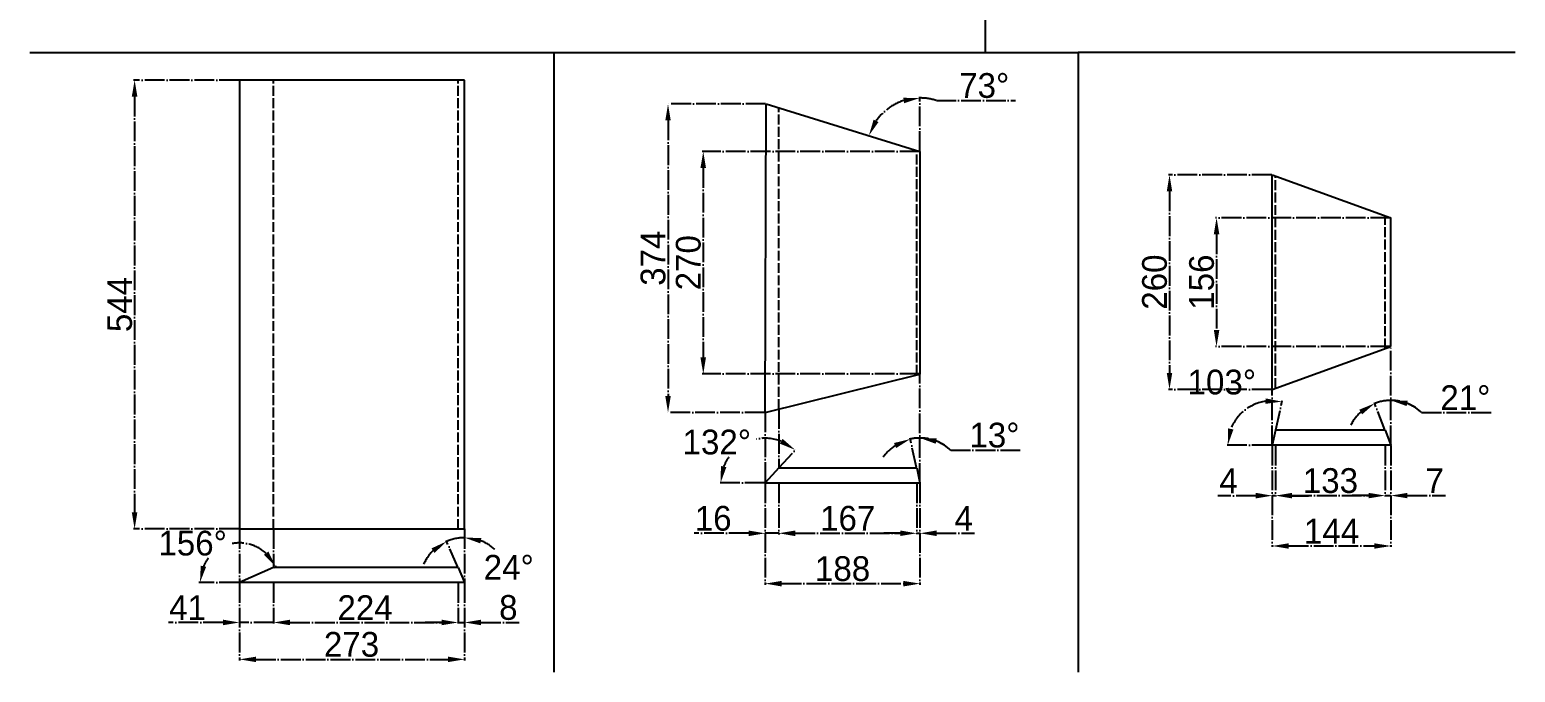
# Model space of a CAD drawing. Header units: millimetres. Extents: x -5727 to 14380, y -5693 to 6274.
# Drawn here: x 4021 to 5821, y 756 to 1535 of the extents above; entities that cross this region are included whole.
import ezdxf

# ---------------------------------------------------------------- set-up
doc = ezdxf.new("R2010")
doc.units = ezdxf.units.MM
doc.linetypes.add('ACAD_ISO02W100', pattern=[15, 12, -3])
doc.linetypes.add('ACAD_ISO04W100', pattern=[30, 24, -3, 0, -3])
doc.layers.add('Linhas apoio', color=8, linetype='ACAD_ISO04W100', transparency=0.3)
doc.dimstyles.new('roy-1', dxfattribs={"dimtxt": 30, "dimasz": 20, "dimexe": 1.25, "dimexo": 0.625, "dimgap": 3, "dimtad": 3, "dimtoh": 1, "dimdec": 0, "dimtxsty": 'Standard', "dimcen": 2.5, "dimadec": 0, "dimazin": 0, "dimtfac": 1, "dimtdec": 0, "dimtmove": 0, "dimatfit": 2, "dimfxl": 1, "dimarcsym": 0})

# ---------------------------------------------------------------- blocks, each defined once
blk = doc.blocks.new('*D92')
at = {"layer": 'Defpoints', "color": 0, "transparency": 16777216}
for p in [(4913.2, 1445.1), (4794.3, 1071.2), (4912, 1071.2)]:
    blk.add_point(p, dxfattribs=at)
at = {"layer": 'Linhas apoio', "color": 0, "linetype": 'ACAD_ISO04W100', "lineweight": -2, "transparency": 16777216}
for p, q in [((4912.5, 1445.1), (4793, 1445.1)), ((4794.3, 1425.1), (4794.3, 1091.2)), ((4911.4, 1071.2), (4793, 1071.2))]:
    blk.add_line(p, q, dxfattribs=at)
at = {"layer": 'Linhas apoio', "color": 0, "transparency": 16777216}
for points in [[(4791, 1425.1), (4797.6, 1425.1), (4794.3, 1445.1)], [(4791, 1091.2), (4797.6, 1091.2), (4794.3, 1071.2)]]:
    blk.add_solid(points, dxfattribs=at)
at = {"layer": 'Linhas apoio', "color": 0, "transparency": 16777216, "insert": (4776.3, 1258.2), "char_height": 30, "attachment_point": 5, "rotation": 90}
blk.add_mtext('374', dxfattribs=at)
blk = doc.blocks.new('*D93')
at = {"layer": 'Defpoints', "color": 0, "transparency": 16777216}
for p in [(5099.6, 1387.5), (4837, 1117.9), (5099.6, 1117.9)]:
    blk.add_point(p, dxfattribs=at)
at = {"layer": 'Linhas apoio', "color": 0, "linetype": 'ACAD_ISO04W100', "lineweight": -2, "transparency": 16777216}
for p, q in [((5099, 1387.5), (4835.7, 1387.5)), ((4837, 1367.5), (4837, 1137.9)), ((5099, 1117.9), (4835.7, 1117.9))]:
    blk.add_line(p, q, dxfattribs=at)
at = {"layer": 'Linhas apoio', "color": 0, "transparency": 16777216}
for points in [[(4833.6, 1367.5), (4840.3, 1367.5), (4837, 1387.5)], [(4833.6, 1137.9), (4840.3, 1137.9), (4837, 1117.9)]]:
    blk.add_solid(points, dxfattribs=at)
at = {"layer": 'Linhas apoio', "color": 0, "transparency": 16777216, "insert": (4819, 1252.7), "char_height": 30, "attachment_point": 5, "rotation": 90}
blk.add_mtext('270', dxfattribs=at)
blk = doc.blocks.new('*D94')
at = {"layer": 'Defpoints', "color": 0, "transparency": 16777216}
for p in [(4912, 986), (5099.6, 986), (5099.6, 863.8)]:
    blk.add_point(p, dxfattribs=at)
at = {"layer": 'Linhas apoio', "color": 0, "linetype": 'ACAD_ISO04W100', "lineweight": -2, "transparency": 16777216}
for p, q in [((4912, 985.4), (4912, 862.5)), ((5099.6, 985.4), (5099.6, 862.5)), ((4932, 863.8), (5079.6, 863.8))]:
    blk.add_line(p, q, dxfattribs=at)
at = {"layer": 'Linhas apoio', "color": 0, "transparency": 16777216}
for points in [[(4932, 867.1), (4932, 860.4), (4912, 863.8)], [(5079.6, 867.1), (5079.6, 860.4), (5099.6, 863.8)]]:
    blk.add_solid(points, dxfattribs=at)
at = {"layer": 'Linhas apoio', "color": 0, "transparency": 16777216, "insert": (5005.8, 881.8), "char_height": 30, "attachment_point": 5}
blk.add_mtext('188', dxfattribs=at)
blk = doc.blocks.new('*D95')
at = {"layer": 'Defpoints', "color": 0, "transparency": 16777216}
for p in [(4928.5, 986), (5095.6, 986), (5095.6, 924.8)]:
    blk.add_point(p, dxfattribs=at)
at = {"layer": 'Linhas apoio', "color": 0, "linetype": 'ACAD_ISO04W100', "lineweight": -2, "transparency": 16777216}
for p, q in [((4928.5, 985.4), (4928.5, 923.6)), ((5095.6, 985.4), (5095.6, 923.6)), ((4948.5, 924.8), (5075.6, 924.8))]:
    blk.add_line(p, q, dxfattribs=at)
at = {"layer": 'Linhas apoio', "color": 0, "transparency": 16777216}
for points in [[(4948.5, 928.2), (4948.5, 921.5), (4928.5, 924.8)], [(5075.6, 928.2), (5075.6, 921.5), (5095.6, 924.8)]]:
    blk.add_solid(points, dxfattribs=at)
at = {"layer": 'Linhas apoio', "color": 0, "transparency": 16777216, "insert": (5012, 942.8), "char_height": 30, "attachment_point": 5}
blk.add_mtext('167', dxfattribs=at)
blk = doc.blocks.new('*D96')
at = {"layer": 'Defpoints', "color": 0, "transparency": 16777216}
for p in [(4912, 986), (4928.5, 986), (4912, 924.8)]:
    blk.add_point(p, dxfattribs=at)
at = {"layer": 'Linhas apoio', "color": 0, "linetype": 'ACAD_ISO04W100', "lineweight": -2, "transparency": 16777216}
for p, q in [((4912, 985.4), (4912, 923.5)), ((4928.5, 985.4), (4928.5, 923.5)), ((4892, 924.8), (4826, 924.8)), ((4928.5, 924.8), (4912, 924.8)), ((4948.5, 924.8), (4968.5, 924.8))]:
    blk.add_line(p, q, dxfattribs=at)
at = {"layer": 'Linhas apoio', "color": 0, "transparency": 16777216}
for points in [[(4892, 928.1), (4892, 921.4), (4912, 924.8)], [(4948.5, 928.1), (4948.5, 921.4), (4928.5, 924.8)]]:
    blk.add_solid(points, dxfattribs=at)
at = {"layer": 'Linhas apoio', "color": 0, "transparency": 16777216, "insert": (4849, 942.8), "char_height": 30, "attachment_point": 5}
blk.add_mtext('16', dxfattribs=at)
blk = doc.blocks.new('*D97')
at = {"layer": 'Defpoints', "color": 0, "transparency": 16777216}
for p in [(5095.6, 986), (5099.6, 986), (5099.6, 924.8)]:
    blk.add_point(p, dxfattribs=at)
at = {"layer": 'Linhas apoio', "color": 0, "linetype": 'ACAD_ISO04W100', "lineweight": -2, "transparency": 16777216}
for p, q in [((5095.6, 985.4), (5095.6, 923.6)), ((5099.6, 985.4), (5099.6, 923.6)), ((5075.6, 924.8), (5055.6, 924.8)), ((5095.6, 924.8), (5099.6, 924.8)), ((5119.6, 924.8), (5165.6, 924.8))]:
    blk.add_line(p, q, dxfattribs=at)
at = {"layer": 'Linhas apoio', "color": 0, "transparency": 16777216}
for points in [[(5075.6, 928.2), (5075.6, 921.5), (5095.6, 924.8)], [(5119.6, 928.2), (5119.6, 921.5), (5099.6, 924.8)]]:
    blk.add_solid(points, dxfattribs=at)
at = {"layer": 'Linhas apoio', "color": 0, "transparency": 16777216, "insert": (5152.6, 942.8), "char_height": 30, "attachment_point": 5}
blk.add_mtext('4', dxfattribs=at)
blk = doc.blocks.new('*D98')
at = {"layer": 'Defpoints', "color": 0, "transparency": 16777216}
for p in [(4913.2, 1445.1), (5050.9, 1430.4), (5099.6, 1387.5), (5099.6, 1387.5), (5099.6, 1117.9)]:
    blk.add_point(p, dxfattribs=at)
at = {"layer": 'Linhas apoio', "color": 0, "linetype": 'ACAD_ISO04W100', "lineweight": -2, "transparency": 16777216}
for p, q in [((5099.6, 1388.1), (5099.6, 1453.6)), ((5119.4, 1449.3), (5215.4, 1449.3))]:
    blk.add_line(p, q, dxfattribs=at)
for start, end in [(107.7211, 145.0895), (72.2789, 90)]:
    blk.add_arc((5099.6, 1387.5), 64.9, start, end, dxfattribs=at)
at = {"layer": 'Linhas apoio', "color": 0, "transparency": 16777216}
for points in [[(5079.3, 1452.6), (5080.3, 1446), (5099.6, 1452.4)], [(5049.3, 1423.2), (5043.4, 1426.1), (5037.6, 1406.7)]]:
    blk.add_solid(points, dxfattribs=at)
at = {"layer": 'Linhas apoio', "color": 0, "transparency": 16777216, "insert": (5177.4, 1467.3), "char_height": 30, "attachment_point": 5}
blk.add_mtext('73°', dxfattribs=at)
blk = doc.blocks.new('*D99')
at = {"layer": 'Defpoints', "color": 0, "transparency": 16777216}
for p in [(4910.4, 1040), (4928.5, 1004), (4912, 986), (4912, 986), (5099.6, 986)]:
    blk.add_point(p, dxfattribs=at)
at = {"layer": 'Linhas apoio', "color": 0, "linetype": 'ACAD_ISO04W100', "lineweight": -2, "transparency": 16777216}
for p, q in [((4928.9, 1004.4), (4949.3, 1026.7)), ((4911.4, 986), (4856.7, 986))]:
    blk.add_line(p, q, dxfattribs=at)
for start, end in [(68.8704, 101.2961), (144.6813, 158.6612)]:
    blk.add_arc((4912, 986), 54, start, end, dxfattribs=at)
at = {"layer": 'Linhas apoio', "color": 0, "transparency": 16777216}
for points in [[(4933.2, 1039.2), (4929.7, 1033.5), (4948.5, 1025.8)], [(4865, 1005), (4858.4, 1006.3), (4858, 986)]]:
    blk.add_solid(points, dxfattribs=at)
at = {"layer": 'Linhas apoio', "color": 0, "transparency": 16777216, "insert": (4853.4, 1035.2), "char_height": 30, "attachment_point": 5}
blk.add_mtext('132°', dxfattribs=at)
blk = doc.blocks.new('*D100')
at = {"layer": 'Defpoints', "color": 0, "transparency": 16777216}
for p in [(5099.6, 1117.8), (5091.7, 1039.7), (5095.6, 1004), (5099.6, 986), (5099.6, 986)]:
    blk.add_point(p, dxfattribs=at)
at = {"layer": 'Linhas apoio', "color": 0, "linetype": 'ACAD_ISO04W100', "lineweight": -2, "transparency": 16777216}
for p, q in [((5095.4, 1004.6), (5087.5, 1040.2)), ((5136.8, 1025.6), (5222.8, 1025.6))]:
    blk.add_line(p, q, dxfattribs=at)
for start, end in [(123.7875, 145.0082), (90, 102.5667), (46.7834, 90), (47.5585, 68.7792)]:
    blk.add_arc((5099.6, 986), 54.3, start, end, dxfattribs=at)
at = {"layer": 'Linhas apoio', "color": 0, "transparency": 16777216}
for points in [[(5068.1, 1034.2), (5070.7, 1028.1), (5087.8, 1039)], [(5118.6, 1033.3), (5119.9, 1039.9), (5099.6, 1040.3)]]:
    blk.add_solid(points, dxfattribs=at)
at = {"layer": 'Linhas apoio', "color": 0, "transparency": 16777216, "insert": (5189.8, 1043.6), "char_height": 30, "attachment_point": 5}
blk.add_mtext('13°', dxfattribs=at)
blk = doc.blocks.new('*D102')
at = {"layer": 'Defpoints', "color": 0, "transparency": 16777216}
for p in [(4275.1, 865.2), (4547.8, 865.2), (4547.8, 772)]:
    blk.add_point(p, dxfattribs=at)
at = {"layer": 'Linhas apoio', "color": 0, "linetype": 'ACAD_ISO04W100', "lineweight": -2, "transparency": 16777216}
for p, q in [((4275.1, 864.6), (4275.1, 770.7)), ((4547.8, 864.6), (4547.8, 770.7)), ((4295.1, 772), (4527.8, 772))]:
    blk.add_line(p, q, dxfattribs=at)
at = {"layer": 'Linhas apoio', "color": 0, "transparency": 16777216}
for points in [[(4295.1, 775.3), (4295.1, 768.7), (4275.1, 772)], [(4527.8, 775.3), (4527.8, 768.7), (4547.8, 772)]]:
    blk.add_solid(points, dxfattribs=at)
at = {"layer": 'Linhas apoio', "color": 0, "transparency": 16777216, "insert": (4410.8, 790), "char_height": 30, "attachment_point": 5}
blk.add_mtext('273', dxfattribs=at)
blk = doc.blocks.new('*D103')
at = {"layer": 'Defpoints', "color": 0, "transparency": 16777216}
for p in [(4316.4, 865.2), (4540, 865.2), (4540, 816.7)]:
    blk.add_point(p, dxfattribs=at)
at = {"layer": 'Linhas apoio', "color": 0, "linetype": 'ACAD_ISO04W100', "lineweight": -2, "transparency": 16777216}
for p, q in [((4316.4, 864.6), (4316.4, 815.5)), ((4540, 864.6), (4540, 815.5)), ((4336.4, 816.7), (4520, 816.7))]:
    blk.add_line(p, q, dxfattribs=at)
at = {"layer": 'Linhas apoio', "color": 0, "transparency": 16777216}
for points in [[(4336.4, 820.1), (4336.4, 813.4), (4316.4, 816.7)], [(4520, 820.1), (4520, 813.4), (4540, 816.7)]]:
    blk.add_solid(points, dxfattribs=at)
at = {"layer": 'Linhas apoio', "color": 0, "transparency": 16777216, "insert": (4427.2, 834.7), "char_height": 30, "attachment_point": 5}
blk.add_mtext('224', dxfattribs=at)
blk = doc.blocks.new('*D104')
at = {"layer": 'Defpoints', "color": 0, "transparency": 16777216}
for p in [(4275.1, 865.2), (4316.4, 865.2), (4275.1, 816.7)]:
    blk.add_point(p, dxfattribs=at)
at = {"layer": 'Linhas apoio', "color": 0, "linetype": 'ACAD_ISO04W100', "lineweight": -2, "transparency": 16777216}
for p, q in [((4275.1, 864.6), (4275.1, 815.5)), ((4316.4, 864.6), (4316.4, 815.5)), ((4255.1, 816.7), (4189.1, 816.7)), ((4316.4, 816.7), (4275.1, 816.7)), ((4336.4, 816.7), (4356.4, 816.7))]:
    blk.add_line(p, q, dxfattribs=at)
at = {"layer": 'Linhas apoio', "color": 0, "transparency": 16777216}
for points in [[(4255.1, 820.1), (4255.1, 813.4), (4275.1, 816.7)], [(4336.4, 820.1), (4336.4, 813.4), (4316.4, 816.7)]]:
    blk.add_solid(points, dxfattribs=at)
at = {"layer": 'Linhas apoio', "color": 0, "transparency": 16777216, "insert": (4212.1, 834.7), "char_height": 30, "attachment_point": 5}
blk.add_mtext('41', dxfattribs=at)
blk = doc.blocks.new('*D105')
at = {"layer": 'Defpoints', "color": 0, "transparency": 16777216}
for p in [(4540, 865.2), (4547.8, 865.2), (4547.8, 816.7)]:
    blk.add_point(p, dxfattribs=at)
at = {"layer": 'Linhas apoio', "color": 0, "linetype": 'ACAD_ISO04W100', "lineweight": -2, "transparency": 16777216}
for p, q in [((4540, 864.6), (4540, 815.5)), ((4547.8, 864.6), (4547.8, 815.5)), ((4520, 816.7), (4500, 816.7)), ((4540, 816.7), (4547.8, 816.7)), ((4567.8, 816.7), (4613.8, 816.7))]:
    blk.add_line(p, q, dxfattribs=at)
at = {"layer": 'Linhas apoio', "color": 0, "transparency": 16777216}
for points in [[(4520, 820.1), (4520, 813.4), (4540, 816.7)], [(4567.8, 820.1), (4567.8, 813.4), (4547.8, 816.7)]]:
    blk.add_solid(points, dxfattribs=at)
at = {"layer": 'Linhas apoio', "color": 0, "transparency": 16777216, "insert": (4600.8, 834.7), "char_height": 30, "attachment_point": 5}
blk.add_mtext('8', dxfattribs=at)
blk = doc.blocks.new('*D106')
at = {"layer": 'Defpoints', "color": 0, "transparency": 16777216}
for p in [(4286.9, 911.7), (4316.4, 883.2), (4275.1, 865.2), (4275.1, 865.2), (4547.8, 865.2)]:
    blk.add_point(p, dxfattribs=at)
at = {"layer": 'Linhas apoio', "color": 0, "linetype": 'ACAD_ISO04W100', "lineweight": -2, "transparency": 16777216}
for p, q in [((4316.9, 883.5), (4320.1, 884.9)), ((4274.5, 865.2), (4225.9, 865.2))]:
    blk.add_line(p, q, dxfattribs=at)
for start, end in [(47.6478, 100.5768), (142.1005, 155.9094)]:
    blk.add_arc((4275.1, 865.2), 47.9, start, end, dxfattribs=at)
at = {"layer": 'Linhas apoio', "color": 0, "transparency": 16777216}
for points in [[(4310.1, 902.6), (4304.6, 898.7), (4319, 884.4)], [(4234.6, 884.1), (4228.1, 885.5), (4227.2, 865.2)]]:
    blk.add_solid(points, dxfattribs=at)
at = {"layer": 'Linhas apoio', "color": 0, "transparency": 16777216, "insert": (4218.3, 912.7), "char_height": 30, "attachment_point": 5}
blk.add_mtext('156°', dxfattribs=at)
blk = doc.blocks.new('*D107')
at = {"layer": 'Defpoints', "color": 0, "transparency": 16777216}
for p in [(4547.8, 997.1), (4533.1, 917.5), (4540, 883.2), (4547.8, 865.2), (4547.8, 865.2)]:
    blk.add_point(p, dxfattribs=at)
at = {"layer": 'Linhas apoio', "color": 0, "linetype": 'ACAD_ISO04W100', "lineweight": -2, "transparency": 16777216}
blk.add_line((4539.7, 883.8), (4525.6, 916.2), dxfattribs=at)
for start, end in [(90, 113.5572), (134.778, 155.9987), (47.5585, 68.7792)]:
    blk.add_arc((4547.8, 865.2), 54.3, start, end, dxfattribs=at)
at = {"layer": 'Linhas apoio', "color": 0, "transparency": 16777216}
for points in [[(4566.8, 912.6), (4568.1, 919.1), (4547.8, 919.5)], [(4507.7, 906.5), (4511.4, 901), (4526.1, 915)]]:
    blk.add_solid(points, dxfattribs=at)
at = {"layer": 'Linhas apoio', "color": 0, "transparency": 16777216, "insert": (4601.3, 883.6), "char_height": 30, "attachment_point": 5}
blk.add_mtext('24°', dxfattribs=at)
blk = doc.blocks.new('*D108')
at = {"layer": 'Defpoints', "color": 0, "transparency": 16777216}
for p in [(4275.1, 1474.1), (4148, 930.1), (4275.1, 930.1)]:
    blk.add_point(p, dxfattribs=at)
at = {"layer": 'Linhas apoio', "color": 0, "linetype": 'ACAD_ISO04W100', "lineweight": -2, "transparency": 16777216}
for p, q in [((4274.5, 1474.1), (4146.7, 1474.1)), ((4148, 1454.1), (4148, 950.1)), ((4274.5, 930.1), (4146.7, 930.1))]:
    blk.add_line(p, q, dxfattribs=at)
at = {"layer": 'Linhas apoio', "color": 0, "transparency": 16777216}
for points in [[(4144.6, 1454.1), (4151.3, 1454.1), (4148, 1474.1)], [(4144.6, 950.1), (4151.3, 950.1), (4148, 930.1)]]:
    blk.add_solid(points, dxfattribs=at)
at = {"layer": 'Linhas apoio', "color": 0, "transparency": 16777216, "insert": (4130, 1202.1), "char_height": 30, "attachment_point": 5, "rotation": 90}
blk.add_mtext('544', dxfattribs=at)
blk = doc.blocks.new('*D109')
at = {"layer": 'Defpoints', "color": 0, "transparency": 16777216}
for p in [(5506.6, 1081.8), (5530.5, 1049.6), (5526.5, 1031.6), (5526.5, 1031.6), (5714, 1031.6)]:
    blk.add_point(p, dxfattribs=at)
at = {"layer": 'Linhas apoio', "color": 0, "linetype": 'ACAD_ISO04W100', "lineweight": -2, "transparency": 16777216}
for p, q in [((5530.6, 1050.2), (5538.5, 1085.6)), ((5525.8, 1031.6), (5471.2, 1031.6))]:
    blk.add_line(p, q, dxfattribs=at)
blk.add_arc((5526.5, 1031.6), 54, 98.7721, 158.6612, dxfattribs=at)
at = {"layer": 'Linhas apoio', "color": 0, "transparency": 16777216}
for points in [[(5518.3, 1088.3), (5518.1, 1081.7), (5538.2, 1084.4)], [(5479.4, 1050.7), (5472.9, 1051.9), (5472.5, 1031.6)]]:
    blk.add_solid(points, dxfattribs=at)
at = {"layer": 'Linhas apoio', "color": 0, "transparency": 16777216, "insert": (5465.3, 1107.9), "char_height": 30, "attachment_point": 5}
blk.add_mtext('103°', dxfattribs=at)
blk = doc.blocks.new('*D110')
at = {"layer": 'Defpoints', "color": 0, "transparency": 16777216}
for p in [(5670.2, 1163.5), (5656.9, 1084.3), (5663.2, 1049.6), (5670.2, 1031.6), (5670.2, 1031.6)]:
    blk.add_point(p, dxfattribs=at)
at = {"layer": 'Linhas apoio', "color": 0, "linetype": 'ACAD_ISO04W100', "lineweight": -2, "transparency": 16777216}
for p, q in [((5663, 1050.2), (5650.1, 1083.4)), ((5707.4, 1071.2), (5793.4, 1071.2))]:
    blk.add_line(p, q, dxfattribs=at)
for start, end in [(90, 111.2092), (46.7834, 90), (47.5585, 68.7792), (132.43, 153.6507)]:
    blk.add_arc((5670.2, 1031.6), 54.3, start, end, dxfattribs=at)
at = {"layer": 'Linhas apoio', "color": 0, "transparency": 16777216}
for points in [[(5631.8, 1074.6), (5635.3, 1068.9), (5650.6, 1082.3)], [(5689.2, 1079), (5690.5, 1085.5), (5670.2, 1085.9)]]:
    blk.add_solid(points, dxfattribs=at)
at = {"layer": 'Linhas apoio', "color": 0, "transparency": 16777216, "insert": (5760.4, 1089.2), "char_height": 30, "attachment_point": 5}
blk.add_mtext('21°', dxfattribs=at)
blk = doc.blocks.new('*D116')
at = {"layer": 'Defpoints', "color": 0, "transparency": 16777216}
for p in [(5526.5, 1359.2), (5401.9, 1099.2), (5526.5, 1099.2)]:
    blk.add_point(p, dxfattribs=at)
at = {"layer": 'Linhas apoio', "color": 0, "linetype": 'ACAD_ISO04W100', "lineweight": -2, "transparency": 16777216}
for p, q in [((5525.8, 1359.2), (5400.6, 1359.2)), ((5401.9, 1339.2), (5401.9, 1119.2)), ((5525.8, 1099.2), (5400.6, 1099.2))]:
    blk.add_line(p, q, dxfattribs=at)
at = {"layer": 'Linhas apoio', "color": 0, "transparency": 16777216}
for points in [[(5398.6, 1339.2), (5405.2, 1339.2), (5401.9, 1359.2)], [(5398.6, 1119.2), (5405.2, 1119.2), (5401.9, 1099.2)]]:
    blk.add_solid(points, dxfattribs=at)
at = {"layer": 'Linhas apoio', "color": 0, "transparency": 16777216, "insert": (5383.9, 1229.2), "char_height": 30, "attachment_point": 5, "rotation": 90}
blk.add_mtext('260', dxfattribs=at)
blk = doc.blocks.new('*D111')
at = {"layer": 'Defpoints', "color": 0, "transparency": 16777216}
for p in [(5526.5, 1031.6), (5670.2, 1031.6), (5670.2, 909.4)]:
    blk.add_point(p, dxfattribs=at)
at = {"layer": 'Linhas apoio', "color": 0, "linetype": 'ACAD_ISO04W100', "lineweight": -2, "transparency": 16777216}
for p, q in [((5526.5, 1031), (5526.5, 908.2)), ((5670.2, 1031), (5670.2, 908.2)), ((5546.5, 909.4), (5650.2, 909.4))]:
    blk.add_line(p, q, dxfattribs=at)
at = {"layer": 'Linhas apoio', "color": 0, "transparency": 16777216}
for points in [[(5546.5, 912.7), (5546.5, 906.1), (5526.5, 909.4)], [(5650.2, 912.7), (5650.2, 906.1), (5670.2, 909.4)]]:
    blk.add_solid(points, dxfattribs=at)
at = {"layer": 'Linhas apoio', "color": 0, "transparency": 16777216, "insert": (5598.3, 927.4), "char_height": 30, "attachment_point": 5}
blk.add_mtext('144', dxfattribs=at)
blk = doc.blocks.new('*D112')
at = {"layer": 'Defpoints', "color": 0, "transparency": 16777216}
for p in [(5530.5, 1031.6), (5663.2, 1031.6), (5663.2, 970.5)]:
    blk.add_point(p, dxfattribs=at)
at = {"layer": 'Linhas apoio', "color": 0, "linetype": 'ACAD_ISO04W100', "lineweight": -2, "transparency": 16777216}
for p, q in [((5530.5, 1031), (5530.5, 969.2)), ((5663.2, 1031), (5663.2, 969.2)), ((5550.5, 970.5), (5643.2, 970.5))]:
    blk.add_line(p, q, dxfattribs=at)
at = {"layer": 'Linhas apoio', "color": 0, "transparency": 16777216}
for points in [[(5550.5, 973.8), (5550.5, 967.2), (5530.5, 970.5)], [(5643.2, 973.8), (5643.2, 967.2), (5663.2, 970.5)]]:
    blk.add_solid(points, dxfattribs=at)
at = {"layer": 'Linhas apoio', "color": 0, "transparency": 16777216, "insert": (5596.9, 988.5), "char_height": 30, "attachment_point": 5}
blk.add_mtext('133', dxfattribs=at)
blk = doc.blocks.new('*D113')
at = {"layer": 'Defpoints', "color": 0, "transparency": 16777216}
for p in [(5526.5, 1031.6), (5530.5, 1031.6), (5526.5, 970.4)]:
    blk.add_point(p, dxfattribs=at)
at = {"layer": 'Linhas apoio', "color": 0, "linetype": 'ACAD_ISO04W100', "lineweight": -2, "transparency": 16777216}
for p, q in [((5526.5, 1031), (5526.5, 969.2)), ((5530.5, 1031), (5530.5, 969.2)), ((5506.5, 970.4), (5460.5, 970.4)), ((5530.5, 970.4), (5526.5, 970.4)), ((5550.5, 970.4), (5570.5, 970.4))]:
    blk.add_line(p, q, dxfattribs=at)
at = {"layer": 'Linhas apoio', "color": 0, "transparency": 16777216}
for points in [[(5506.5, 973.8), (5506.5, 967.1), (5526.5, 970.4)], [(5550.5, 973.8), (5550.5, 967.1), (5530.5, 970.4)]]:
    blk.add_solid(points, dxfattribs=at)
at = {"layer": 'Linhas apoio', "color": 0, "transparency": 16777216, "insert": (5473.5, 988.4), "char_height": 30, "attachment_point": 5}
blk.add_mtext('4', dxfattribs=at)
blk = doc.blocks.new('*D114')
at = {"layer": 'Defpoints', "color": 0, "transparency": 16777216}
for p in [(5663.2, 1031.6), (5670.2, 1031.6), (5670.2, 970.5)]:
    blk.add_point(p, dxfattribs=at)
at = {"layer": 'Linhas apoio', "color": 0, "linetype": 'ACAD_ISO04W100', "lineweight": -2, "transparency": 16777216}
for p, q in [((5663.2, 1031), (5663.2, 969.2)), ((5670.2, 1031), (5670.2, 969.2)), ((5643.2, 970.5), (5623.2, 970.5)), ((5663.2, 970.5), (5670.2, 970.5)), ((5690.2, 970.5), (5736.2, 970.5))]:
    blk.add_line(p, q, dxfattribs=at)
at = {"layer": 'Linhas apoio', "color": 0, "transparency": 16777216}
for points in [[(5643.2, 973.8), (5643.2, 967.2), (5663.2, 970.5)], [(5690.2, 973.8), (5690.2, 967.2), (5670.2, 970.5)]]:
    blk.add_solid(points, dxfattribs=at)
at = {"layer": 'Linhas apoio', "color": 0, "transparency": 16777216, "insert": (5723.2, 988.5), "char_height": 30, "attachment_point": 5}
blk.add_mtext('7', dxfattribs=at)
blk = doc.blocks.new('*D115')
at = {"layer": 'Defpoints', "color": 0, "transparency": 16777216}
for p in [(5670.2, 1307.2), (5458.9, 1151.2), (5670.2, 1151.2)]:
    blk.add_point(p, dxfattribs=at)
at = {"layer": 'Linhas apoio', "color": 0, "linetype": 'ACAD_ISO04W100', "lineweight": -2, "transparency": 16777216}
for p, q in [((5669.6, 1307.2), (5457.7, 1307.2)), ((5458.9, 1287.2), (5458.9, 1171.2)), ((5669.6, 1151.2), (5457.7, 1151.2))]:
    blk.add_line(p, q, dxfattribs=at)
at = {"layer": 'Linhas apoio', "color": 0, "transparency": 16777216}
for points in [[(5455.6, 1287.2), (5462.3, 1287.2), (5458.9, 1307.2)], [(5455.6, 1171.2), (5462.3, 1171.2), (5458.9, 1151.2)]]:
    blk.add_solid(points, dxfattribs=at)
at = {"layer": 'Linhas apoio', "color": 0, "transparency": 16777216, "insert": (5440.9, 1229.2), "char_height": 30, "attachment_point": 5, "rotation": 90}
blk.add_mtext('156', dxfattribs=at)

msp = doc.modelspace()

# ---------------------------------------------------------------- linework, layer by layer
for p, q in [((5178.952, 1507.57), (5178.952, 2144.29)), ((4020.886, 1507.57), (4656.023, 1507.57)), ((4020.886, 1507.57), (4126.296, 1507.57)), ((4656.023, 1507.57), (5291.159, 1507.57)), ((4656.023, 1507.57), (4656.023, 756.333)), ((5291.159, 1507.57), (5291.159, 756.333)), ((5820.886, 1507.57), (5291.159, 1507.57)), ((4547.804, 1474.062), (4275.075, 1474.062)), ((4275.075, 1474.062), (4275.075, 930.062)), ((4547.804, 930.062), (4547.804, 1474.062)), ((4912.012, 1071.23), (4913.153, 1445.14)), ((4913.153, 1445.14), (5099.593, 1387.465)), ((5099.593, 1387.465), (5099.593, 1117.854)), ((5526.469, 1099.21), (5526.469, 1359.21)), ((5526.469, 1359.21), (5670.205, 1307.21)), ((5670.205, 1151.21), (5670.205, 1307.21)), ((5526.469, 1099.21), (5670.205, 1151.21)), ((4912.012, 1071.23), (5099.593, 1117.849)), ((5530.481, 1049.636), (5526.469, 1031.636)), ((5663.22, 1049.636), (5530.481, 1049.636)), ((5663.22, 1049.636), (5670.205, 1031.636)), ((5670.205, 1031.636), (5526.469, 1031.636)), ((4928.488, 1003.981), (4912.012, 985.981)), ((4928.488, 1003.981), (5095.58, 1003.981)), ((5095.58, 1003.981), (5099.593, 985.981)), ((4912.012, 985.981), (5099.593, 985.981)), ((4275.075, 930.062), (4547.804, 930.062)), ((4316.36, 883.221), (4275.075, 865.221)), ((4539.956, 883.221), (4316.36, 883.221)), ((4539.956, 883.221), (4547.804, 865.221)), ((4547.804, 865.221), (4275.075, 865.221))]:
    msp.add_line(p, q)
at = {"linetype": 'ACAD_ISO02W100'}
for p, q in [((4316.36, 930.062), (4316.36, 1474.062)), ((4539.956, 930.062), (4539.956, 1474.062)), ((4928.488, 1075.325), (4928.488, 1439.605)), ((5095.58, 1116.852), (5095.58, 1388.462)), ((5530.481, 1100.662), (5530.481, 1357.759)), ((5663.22, 1148.683), (5663.22, 1309.737))]:
    msp.add_line(p, q, dxfattribs=at)
at = {"layer": 'Linhas apoio'}
for p, q in [((5178.952, 1507.57), (5178.952, 1507.57)), ((5670.205, 1031.636), (5670.205, 1151.21)), ((5099.593, 985.981), (5099.593, 1117.849)), ((5526.469, 1031.636), (5526.469, 1099.21)), ((4912.012, 1071.23), (4912.011, 985.981)), ((4928.488, 1075.325), (4928.488, 1003.981)), ((4275.075, 930.062), (4275.075, 865.221)), ((4316.36, 930.062), (4316.36, 883.221)), ((4547.804, 930.062), (4547.804, 865.221))]:
    msp.add_line(p, q, dxfattribs=at)

# ---------------------------------------------------------------- dimensions: what is measured, and where the dimension line sits
for base, line1, line2, picture, middle in [((5050.938, 1430.45), ((4913.153, 1445.14), (5099.593, 1387.465)), ((5099.593, 1387.465), (5099.593, 1117.854)), '*D98', (5177.354, 1467.307)), ((5656.938, 1084.3), ((5670.205, 1031.636), (5670.205, 1163.503)), ((5663.22, 1049.636), (5670.205, 1031.636)), '*D110', (5760.394, 1089.215)), ((5091.68, 1039.712), ((5099.593, 985.981), (5099.593, 1117.849)), ((5095.58, 1003.981), (5099.593, 985.981)), '*D100', (5189.782, 1043.561))]:
    dim = msp.add_angular_dim_2l(base=base, line1=line1, line2=line2, dimstyle='roy-1', dxfattribs=at)
    dim.commit()
    dim.dimension.update_dxf_attribs({"geometry": picture, "text_midpoint": middle})
for base, p1, p2, picture, middle in [((4147.96, 930.062), (4275.075, 1474.062), (4275.075, 930.062), '*D108', (4129.96, 1202.062)), ((4794.29, 1071.23), (4913.153, 1445.14), (4912.012, 1071.23), '*D92', (4776.29, 1258.185)), ((4836.967, 1117.854), (5099.593, 1387.465), (5099.593, 1117.854), '*D93', (4818.967, 1252.659)), ((5401.884, 1099.21), (5526.469, 1359.21), (5526.469, 1099.21), '*D116', (5383.884, 1229.21)), ((5458.941, 1151.21), (5670.205, 1307.21), (5670.205, 1151.21), '*D115', (5440.941, 1229.21))]:
    dim = msp.add_linear_dim(base=base, p1=p1, p2=p2, angle=90, dimstyle='roy-1', dxfattribs=at)
    dim.commit()
    dim.dimension.update_dxf_attribs({"geometry": picture, "text_midpoint": middle})
dim = msp.add_angular_dim_2l(base=(5506.566, 1081.847), line1=((5526.469, 1031.636), (5714.049, 1031.636)), line2=((5530.481, 1049.636), (5526.469, 1031.636)), dimstyle='roy-1', override={"dimtmove": 2}, dxfattribs=at)
dim.commit()
dim.dimension.update_dxf_attribs({"geometry": '*D109', "text_midpoint": (5465.319, 1107.917)})
for base, line1, line2, picture, middle in [((4910.421, 1039.971), ((4912.012, 985.981), (5099.593, 985.981)), ((4928.488, 1003.981), (4912.012, 985.981)), '*D99', (4853.432, 1035.207)), ((4533.103, 917.503), ((4547.804, 865.221), (4547.804, 997.089)), ((4539.956, 883.221), (4547.804, 865.221)), '*D107', (4601.291, 883.584)), ((4286.907, 911.657), ((4275.075, 865.221), (4547.804, 865.221)), ((4316.36, 883.221), (4275.075, 865.221)), '*D106', (4218.28, 912.657))]:
    dim = msp.add_angular_dim_2l(base=base, line1=line1, line2=line2, dimstyle='roy-1', override={"dimtmove": 2}, dxfattribs=at)
    dim.commit()
    dim.dimension.update_dxf_attribs({"geometry": picture, "text_midpoint": middle, "dimtype": 162})
for base, p1, p2, picture, middle in [((5526.469, 970.431), (5530.481, 1031.636), (5526.469, 1031.636), '*D113', (5473.469, 988.431)), ((5670.205, 909.414), (5526.469, 1031.636), (5670.205, 1031.636), '*D111', (5598.337, 927.414)), ((5663.22, 970.486), (5530.481, 1031.636), (5663.22, 1031.636), '*D112', (5596.851, 988.486)), ((5670.205, 970.486), (5663.22, 1031.636), (5670.205, 1031.636), '*D114', (5723.205, 988.486)), ((4912.012, 924.777), (4928.488, 985.981), (4912.012, 985.981), '*D96', (4849.012, 942.777)), ((5099.593, 863.76), (4912.012, 985.981), (5099.593, 985.981), '*D94', (5005.802, 881.76)), ((5095.58, 924.832), (4928.488, 985.981), (5095.58, 985.981), '*D95', (5012.034, 942.832)), ((5099.593, 924.832), (5095.58, 985.981), (5099.593, 985.981), '*D97', (5152.593, 942.832)), ((4275.075, 816.727), (4316.36, 865.221), (4275.075, 865.221), '*D104', (4212.075, 834.727)), ((4547.804, 816.727), (4539.956, 865.221), (4547.804, 865.221), '*D105', (4600.804, 834.727))]:
    dim = msp.add_linear_dim(base=base, p1=p1, p2=p2, dimstyle='roy-1', dxfattribs=at)
    dim.commit()
    dim.dimension.update_dxf_attribs({"geometry": picture, "text_midpoint": middle})
for base, p1, p2, picture, middle in [((4547.804, 771.995), (4275.075, 865.221), (4547.804, 865.221), '*D102', (4410.828, 771.995)), ((4539.956, 816.727), (4316.36, 865.221), (4539.956, 865.221), '*D103', (4427.231, 816.727))]:
    dim = msp.add_linear_dim(base=base, p1=p1, p2=p2, dimstyle='roy-1', dxfattribs=at)
    dim.commit()
    dim.dimension.update_dxf_attribs({"geometry": picture, "text_midpoint": middle, "dimtype": 160})

doc.saveas('drawing.dxf')
